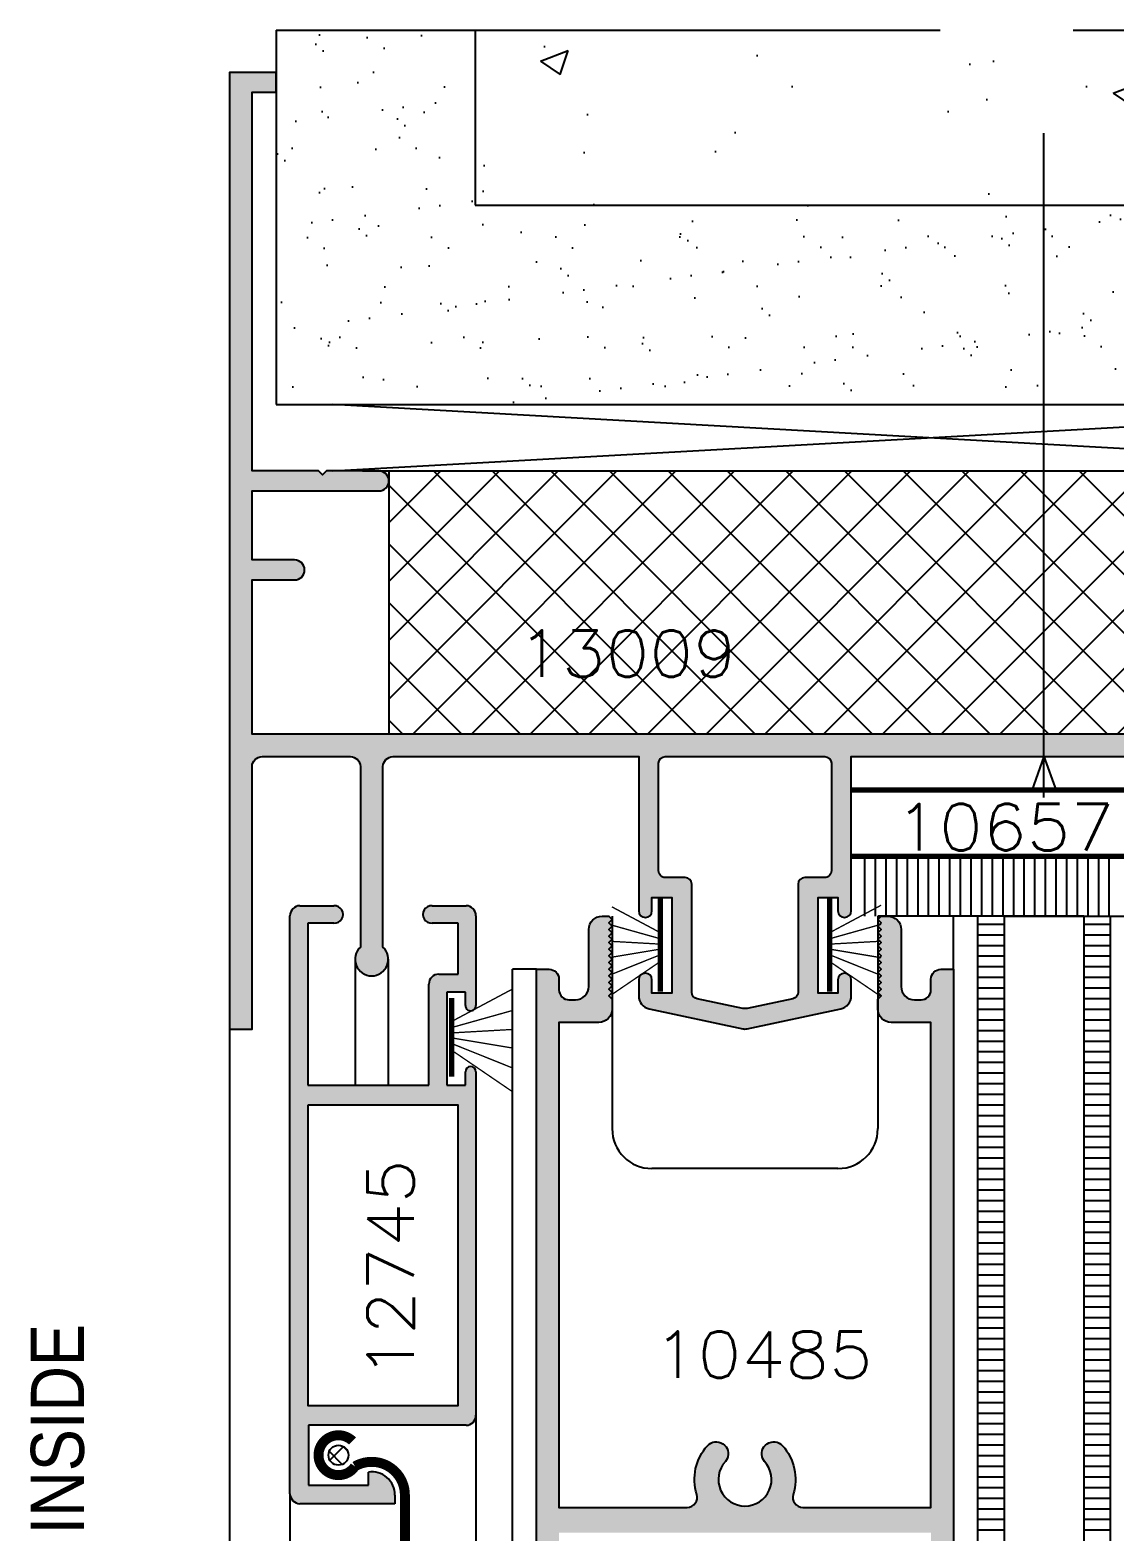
# Model space of a CAD drawing. Header units: centimetres. Extents: x -10126 to 3518, y -12053 to -9298.
# Drawn here: x 11.3 to 256.3, y -11033.3 to -10694.2 of the extents above; entities that cross this region are included whole.
import ezdxf
from ezdxf.enums import TextEntityAlignment as Align

# ---------------------------------------------------------------- set-up
doc = ezdxf.new("R2010")
doc.units = ezdxf.units.CM
doc.header["$LTSCALE"] = 100
doc.header["$MEASUREMENT"] = 0
for name, pattern in [('CENTER', [2, 1.25, -0.25, 0.25, -0.25]), ('DASHED', [0.75, 0.5, -0.25]), ('HIDDEN', [0.375, 0.25, -0.125])]:
    doc.linetypes.add(name, pattern=pattern)
doc.layers.add('TEXT', color=3, linetype='Continuous')
doc.layers.add('WINDOW', color=1, linetype='Continuous')
doc.layers.get('0').freeze()
doc.styles.add('ART', font='arial.ttf')
doc.styles.add('ROMANS', font='romans')

# ---------------------------------------------------------------- blocks, each defined once
blk = doc.blocks.new('ARO')
at = {"color": 1, "linetype": 'CENTER'}
blk.add_line((2.842170943040401e-14, -3.067310509961317), (2.842170943040401e-14, 40.19827310055871), dxfattribs=at)
at = {"color": 1, "linetype": 'Continuous'}
for q in [(-0.9140273429306944, -2.552750716867024), (0.9140273429307513, -2.552750716867024)]:
    blk.add_line((2.842170943040401e-14, 0), q, dxfattribs=at)
blk = doc.blocks.new('A$C53B12845')
h = blk.add_hatch()
h.set_pattern_fill('AR-SAND', color=256, scale=7.5, angle=-1.343291549938327e-14, style=0)
h.set_pattern_definition([(37.49999999999999, (-781.2439434363332, 67.65433417703389), (-0.4724501858220578, 14.45117826759869), [0, -11.4, 0, -12.75, 0, -12.1875]), (7.499999999999985, (-781.2439434363332, 67.65433417703389), (13.27332528950796, 21.16609548922305), [0, -6.149999999999999, 0, -10.275, 0, -3.9375]), (327.5, (-790.4689434363681, 67.65433417703389), (23.35606396313622, 0.04244290152722826), [0, -3.749999999999999, 0, -13.5, 0, -17.62499999999999]), (317.4999999999999, (-790.4689434363681, 67.65433417703389), (22.5459495342922, 6.582566737006863), [0, -1.875, 0, -8.85, 0, -10.125])])
h.paths.add_polyline_path([(430.0716616525024, 540.4394504939883), (430.0716616525024, 573.4067679920881), (392.5716616525024, 573.4067679920881), (392.5716616525024, 502.9394504939883), (537.0716616525024, 502.9394504939883), (537.0716616525024, 540.4394504939883)])
h.paths.add_polyline_path([(653.0709773457784, 502.9394504939883), (653.0709773457784, 540.4394504939883), (537.0716616525024, 540.4394504939883), (537.0716616525024, 502.9394504939883)])
h = blk.add_hatch()
h.set_pattern_fill('AR-CONC', color=256, scale=7.5, angle=-1.343291549938327e-14, style=0)
h.set_pattern_definition([(49.99999999999997, (-781.2439434363332, 67.65433417703389), (53.79451369505651, -4.706410123694646), [5.625, -61.875]), (355, (-781.2439434363332, 67.65433417703389), (-10.40635002097499, 56.41441002750089), [4.5, -49.49999999999999]), (100.4513999999999, (-776.7610674363386, 67.26213367702803), (43.38820362855164, 51.70796565457152), [4.780514249999952, -52.58565839999959]), (46.1842, (-781.2439434363332, 82.65433417703389), (80.04307864692333, -12.41392607467637), [8.4375, -92.8125]), (96.63559999999993, (-774.5736875613511, 81.61983615202553), (70.09970291615276, 73.05884031753313), [7.170771599999905, -78.8784749999985]), (351.1841999999999, (-781.2439434363332, 82.65433417703389), (70.09964588502204, 73.05889506939933), [6.749999999999954, -74.24999999999926]), (20.99999999999998, (-773.7439434363332, 78.90433417703389), (44.76802890888462, -30.19641679990042), [5.624999999999998, -61.87499999999999]), (326, (-773.7439434363332, 78.90433417703389), (18.24864989411864, 54.38625337851397), [4.5, -49.49999999999999]), (71.45139999999999, (-770.0132759613625, 76.38796372703291), (63.01669714361176, 24.18978725324641), [4.78051425, -52.58565839999999]), (37.49999999999999, (-781.2439434363332, 67.65433417703389), (0.9119891487968059, 24.96703903734836), [0, -48.9, 0, -50.25, 0, -49.6875]), (7.499999999999985, (-781.2439434363332, 67.65433417703389), (19.73021530816115, 29.58087839117702), [0, -28.65, 0, -47.77499999999999, 0, -18.9375]), (327.5, (-797.9689434363681, 67.65433417703389), (40.03668271293068, -1.691615380078494), [0, -18.74999999999999, 0, -58.49999999999999, 0, -77.62499999999997]), (317.4999999999999, (-805.4689434363681, 67.65433417703389), (43.73896270067897, 7.507873674923813), [0, -24.375, 0, -38.84999999999999, 0, -55.12499999999999])])
h.paths.add_polyline_path([(430.0716616525024, 540.4394504939883), (653.0709773457784, 540.4394504939883), (653.0709773457784, 573.4067679920881), (430.0716616525024, 573.4067679920881)])
h = blk.add_hatch(color=256)
edge = h.paths.add_edge_path(flags=16)
edge.add_line((578.3216616525024, 436.6894504939883), (608.3216616525024, 436.6894504939883))
edge.add_arc((608.3216616525024, 435.4394504939883), 1.25, 0, 90, ccw=False)
edge.add_line((609.5716616525024, 435.4394504939883), (609.5716616525024, 415.1894504939883))
edge.add_arc((608.3216616525024, 415.1894504939883), 1.25, -90, 0, ccw=False)
edge.add_line((608.3216616525024, 413.9394504939883), (604.5716616525024, 413.9394504939883))
edge.add_arc((604.5716616525024, 412.6894504939883), 1.25, 90, 180)
edge.add_line((603.3216616525024, 412.6894504939883), (603.3216616525024, 392.3691347659369))
edge.add_arc((602.0716616524967, 392.369134765946), 1.250000000005684, 281.99999993586124, 359.9999999995831, ccw=False)
edge.add_line((602.3315512646514, 391.1464502647323), (593.71149602902, 389.3142009729236))
edge.add_arc((593.3216616107499, 391.1482277247594), 1.875000000031297, 257.9999999369043, 281.99999993690653, ccw=False)
edge.add_line((592.9318271884404, 389.3142009737821), (584.3117720376176, 391.1464502685303))
edge.add_arc((584.5716616525066, 392.3691347691613), 1.250000000004194, 179.9999999997212, 257.9999999359941, ccw=False)
edge.add_line((583.3216616525024, 392.3691347691674), (583.3216616525024, 412.6894504939883))
edge.add_arc((582.0716616525024, 412.6894504939883), 1.25, 0, 90)
edge.add_line((582.0716616525024, 413.9394504939883), (578.3216616525024, 413.9394504939883))
edge.add_arc((578.3216616525024, 415.1894504939883), 1.25, 180, 270, ccw=False)
edge.add_line((577.0716616525024, 415.1894504939883), (577.0716616525024, 435.4394504939883))
edge.add_arc((578.3216616525024, 435.4394504939883), 1.25, 90, 180, ccw=False)
edge = h.paths.add_edge_path()
edge.add_arc((410.5716616525024, 398.5644504939846), 3.125000000000123, 132.8436430435943, 407.1563569564058)
edge.add_line((412.6966616525024, 400.8557383414627), (412.6966616525024, 434.8144504939883))
edge.add_arc((414.5716616525042, 434.8144504939901), 1.875000000001819, 90.00000000005548, 180.0000000000556, ccw=False)
edge.add_line((414.5716616525024, 436.6894504939919), (460.8216616525024, 436.6894504939883))
edge.add_line((460.8216616525024, 436.6894504939883), (460.8216616525024, 407.6894504939883))
edge.add_arc((462.0716616525024, 407.6894504939883), 1.25, 180, 360)
edge.add_line((463.3216616525024, 407.6894504939883), (463.3216616525024, 410.1894504939883))
edge.add_line((463.3216616525024, 410.1894504939883), (467.0716616525024, 410.1894504939883))
edge.add_line((467.0716616525024, 410.1894504939883), (467.0716616525024, 392.1894504939883))
edge.add_line((467.0716616525024, 392.1894504939883), (463.3216616525024, 392.1894504939883))
edge.add_line((463.3216616525024, 392.1894504939883), (463.3216616525024, 394.6894504939883))
edge.add_arc((462.0716616525024, 394.6894504939883), 1.25, 0, 180)
edge.add_line((460.8216616525024, 394.6894504939883), (460.8216616525024, 391.6731531950099))
edge.add_arc((463.3216616524831, 391.673153194977), 2.49999999998073, 179.9999999992444, 257.9999999992438)
edge.add_line((462.8018824254104, 389.2277841931682), (480.4318272322125, 385.4804237426179))
edge.add_arc((480.8216616525252, 387.3144504940221), 1.875000000033875, 257.9999999993034, 269.9999999993034)
edge.add_arc((480.8216616524796, 387.3144504940221), 1.875000000033879, 270.0000000006966, 282.0000000006965)
edge.add_line((481.2114960727922, 385.4804237426179), (498.8414408795361, 389.2277841931682))
edge.add_arc((498.3216616524925, 391.673153195013), 2.500000000009854, 281.9999999999323, 359.9999999999309)
edge.add_line((500.8216616525024, 391.6731531950099), (500.8216616525024, 394.6894504939883))
edge.add_arc((499.5716616525024, 394.6894504939883), 1.25, 0, 180)
edge.add_line((498.3216616525024, 394.6894504939883), (498.3216616525024, 392.1894504939883))
edge.add_line((498.3216616525024, 392.1894504939883), (494.5716616525024, 392.1894504939883))
edge.add_line((494.5716616525024, 392.1894504939883), (494.5716616525024, 410.1894504939883))
edge.add_line((494.5716616525024, 410.1894504939883), (498.3216616525024, 410.1894504939883))
edge.add_line((498.3216616525024, 410.1894504939883), (498.3216616525024, 407.6894504939883))
edge.add_arc((499.5716616525024, 407.6894504939883), 1.25, 180, 360)
edge.add_line((500.8216616525024, 407.6894504939883), (500.8216616525024, 436.6894504939883))
edge.add_line((500.8216616525024, 436.6894504939883), (573.3216616525024, 436.6894504939883))
edge.add_line((573.3216616525024, 436.6894504939883), (573.3216616525024, 407.6894504939883))
edge.add_arc((574.5716616525024, 407.6894504939883), 1.25, 180, 360)
edge.add_line((575.8216616525024, 407.6894504939883), (575.8216616525024, 410.1894504939883))
edge.add_line((575.8216616525024, 410.1894504939883), (579.5716616525024, 410.1894504939883))
edge.add_line((579.5716616525024, 410.1894504939883), (579.5716616525024, 392.1894504939883))
edge.add_line((579.5716616525024, 392.1894504939883), (575.8216616525024, 392.1894504939883))
edge.add_line((575.8216616525024, 392.1894504939883), (575.8216616525024, 394.6894504939883))
edge.add_arc((574.5716616525024, 394.6894504939883), 1.25, 0, 180)
edge.add_line((573.3216616525024, 394.6894504939883), (573.3216616525024, 391.6731531950099))
edge.add_arc((575.8216616524829, 391.6731531949769), 2.49999999998056, 179.9999999992431, 257.9999999992474)
edge.add_line((575.3018824254104, 389.2277841931682), (592.9318272322125, 385.4804237426179))
edge.add_arc((593.3216616525252, 387.3144504940221), 1.875000000033886, 257.9999999993017, 269.9999999993017)
edge.add_arc((593.3216616524795, 387.3144504940221), 1.875000000033879, 270.0000000006983, 282.0000000006983)
edge.add_line((593.7114960727922, 385.4804237426179), (611.3414408795361, 389.2277841931682))
edge.add_arc((610.8216616524926, 391.6731531950129), 2.500000000009787, 281.9999999999313, 359.9999999999322)
edge.add_line((613.3216616525024, 391.6731531950099), (613.3216616525024, 394.6894504939883))
edge.add_arc((612.0716616525024, 394.6894504939883), 1.25, 0, 180)
edge.add_line((610.8216616525024, 394.6894504939883), (610.8216616525024, 392.1894504939883))
edge.add_line((610.8216616525024, 392.1894504939883), (607.0716616525024, 392.1894504939883))
edge.add_line((607.0716616525024, 392.1894504939883), (607.0716616525024, 410.1894504939883))
edge.add_line((607.0716616525024, 410.1894504939883), (610.8216616525024, 410.1894504939883))
edge.add_line((610.8216616525024, 410.1894504939883), (610.8216616525024, 407.6894504939883))
edge.add_arc((612.0716616525024, 407.6894504939883), 1.25, 180, 360)
edge.add_line((613.3216616525024, 407.6894504939883), (613.3216616525024, 436.6894504939883))
edge.add_line((613.3216616525024, 436.6894504939883), (640.1966616525024, 436.6894504939883))
edge.add_arc((640.1966616525042, 434.8144504939901), 1.874999999998181, 5.559286364587024e-11, 90.00000000005548, ccw=False)
edge.add_line((642.0716616525024, 434.8144504939919), (642.0716616525024, 385.4394504939919))
edge.add_line((642.0716616525024, 385.4394504939919), (646.3216616525024, 385.4394504939919))
edge.add_line((646.3216616525024, 385.4394504939919), (646.3216616525024, 490.4394504939883))
edge.add_line((646.3216616525024, 490.4394504939883), (629.5716616525024, 490.4394504939883))
edge.add_line((629.5716616525024, 490.4394504939883), (628.8216616525024, 489.6894504939883))
edge.add_line((628.8216616525024, 489.6894504939883), (628.0716616525024, 490.4394504939883))
edge.add_line((628.0716616525024, 490.4394504939883), (618.1966616525024, 490.4394504939883))
edge.add_arc((618.1966616525024, 488.5644504939883), 1.875, 90, 270)
edge.add_line((618.1966616525024, 486.6894504939883), (642.0716616525024, 486.6894504939883))
edge.add_line((642.0716616525024, 486.6894504939883), (642.0716616525024, 473.6887457171615))
edge.add_line((642.0716616525024, 473.6887457171615), (634.0716616525024, 473.6887457171579))
edge.add_arc((634.0716616525024, 471.8137457171579), 1.875, 90, 270)
edge.add_line((634.0716616525024, 469.9387457171579), (642.0716616525024, 469.9387457171615))
edge.add_line((642.0716616525024, 469.9387457171615), (642.0716616525024, 440.9394504939919))
edge.add_line((642.0716616525024, 440.9394504939919), (388.0716616525024, 440.9394504939883))
edge.add_line((388.0716616525024, 440.9394504939883), (388.0716616525024, 469.9394504939883))
edge.add_line((388.0716616525024, 469.9394504939883), (396.0716616525024, 469.9394504939883))
edge.add_arc((396.0716616525024, 471.8144504939883), 1.875, 270, 450)
edge.add_line((396.0716616525024, 473.6894504939883), (388.0716616525024, 473.6894504939883))
edge.add_line((388.0716616525024, 473.6894504939883), (388.0716616525024, 486.6894504939883))
edge.add_line((388.0716616525024, 486.6894504939883), (411.9466616525024, 486.6894504939883))
edge.add_arc((411.9466616525024, 488.5644504939883), 1.875, 270, 450)
edge.add_line((411.9466616525024, 490.4394504939883), (402.0716616525024, 490.4394504939883))
edge.add_line((402.0716616525024, 490.4394504939883), (401.3216616525024, 489.6894504939883))
edge.add_line((401.3216616525024, 489.6894504939883), (400.5716616525024, 490.4394504939883))
edge.add_line((400.5716616525024, 490.4394504939883), (388.0716616525024, 490.4394504939883))
edge.add_line((388.0716616525024, 490.4394504939883), (388.0716616525024, 561.6894504939883))
edge.add_line((388.0716616525024, 561.6894504939883), (392.5716616525024, 561.6894504939883))
edge.add_line((392.5716616525024, 561.6894504939883), (392.5716616525024, 565.4394504939883))
edge.add_line((392.5716616525024, 565.4394504939883), (383.8216616525024, 565.4394504939883))
edge.add_line((383.8216616525024, 565.4394504939883), (383.8216616525024, 385.4394504939883))
edge.add_line((383.8216616525024, 385.4394504939883), (388.0716616525024, 385.4394504939883))
edge.add_line((388.0716616525024, 385.4394504939883), (388.0716616525024, 434.8144504939883))
edge.add_arc((389.9466616525024, 434.8144504939883), 1.875, 90, 180, ccw=False)
edge.add_line((389.9466616525024, 436.6894504939883), (406.5716616525024, 436.6894504939883))
edge.add_arc((406.5716616525024, 434.8144504939883), 1.875, 0, 90, ccw=False)
edge.add_line((408.4466616525024, 434.8144504939883), (408.4466616525024, 400.8557383414627))
edge = h.paths.add_edge_path(flags=16)
edge.add_line((465.8216616525024, 436.6894504939883), (495.8216616525024, 436.6894504939883))
edge.add_arc((495.8216616525024, 435.4394504939883), 1.25, 0, 90, ccw=False)
edge.add_line((497.0716616525024, 435.4394504939883), (497.0716616525024, 415.1894504939883))
edge.add_arc((495.8216616525024, 415.1894504939883), 1.25, -90, 0, ccw=False)
edge.add_line((495.8216616525024, 413.9394504939883), (492.0716616525024, 413.9394504939883))
edge.add_arc((492.0716616525024, 412.6894504939883), 1.25, 90, 180)
edge.add_line((490.8216616525024, 412.6894504939883), (490.8216616525024, 392.3691347659369))
edge.add_arc((489.5716616524967, 392.369134765946), 1.250000000005627, 281.9999999358587, 359.9999999995831, ccw=False)
edge.add_line((489.8315512646514, 391.1464502647323), (481.2114960290201, 389.3142009729236))
edge.add_arc((480.8216616107498, 391.1482277247594), 1.875000000031308, 257.99999993690597, 281.99999993690824, ccw=False)
edge.add_line((480.4318271884404, 389.3142009737821), (471.8117720376176, 391.1464502685303))
edge.add_arc((472.0716616525066, 392.3691347691613), 1.250000000004194, 179.9999999997212, 257.9999999359941, ccw=False)
edge.add_line((470.8216616525024, 392.3691347691674), (470.8216616525024, 412.6894504939883))
edge.add_arc((469.5716616525024, 412.6894504939883), 1.25, 0, 90)
edge.add_line((469.5716616525024, 413.9394504939883), (465.8216616525024, 413.9394504939883))
edge.add_arc((465.8216616525024, 415.1894504939883), 1.25, 180, 270, ccw=False)
edge.add_line((464.5716616525024, 415.1894504939883), (464.5716616525024, 435.4394504939883))
edge.add_arc((465.8216616525024, 435.4394504939883), 1.25, 90, 180, ccw=False)
h = blk.add_hatch()
h.set_pattern_fill('ANSI37', color=4, scale=62.5, angle=-1.343291549938327e-14, style=0)
h.set_pattern_definition([(44.99999999999999, (-781.2439434363332, 47.75257148855962), (-5.524271728019901, 5.524271728019904), []), (135, (-781.2439434363332, 47.75257148855962), (-5.524271728019904, -5.524271728019901), [])])
h.paths.add_polyline_path([(537.0716616525606, 440.9394504939955), (537.0716616526188, 490.4394504939955), (413.8216616525024, 490.4394504939919), (413.8216616525024, 440.9394504939919)])
h.paths.add_polyline_path([(537.0716616525024, 490.439450493981), (537.0716616524442, 440.9394504939883), (616.3216616525024, 440.9394504939883), (616.3216616525024, 490.4394504939883)])
h.paths.add_polyline_path([(435.8763432727137, 449.5151118115937), (481.5013432727137, 449.5151118115937), (481.5013432727137, 462.6401118115937), (435.8763432727137, 462.6401118115937)], flags=24)
h = blk.add_hatch(color=256)
h.paths.add_polyline_path([(398.5716616525024, 374.8763855053439), (398.5716616525024, 405.3763855053439), (403.4466655353608, 405.3763855053439, 1.076920687455517), (403.4466655353608, 408.6263855053439), (397.0716616525024, 408.6263855053439, 0.4142135623732837), (395.1966616525024, 406.7513855053439), (395.1966616525024, 298.0013855053439, 0.4142135623730952), (397.0716616525024, 296.1263855053439), (414.9466616525024, 296.1263855053476), (414.9466616525024, 297.7513855053476, 0.4568502517478422), (409.9466616525024, 302.0815125242698), (409.9466616525024, 299.6263855053439), (398.6966616525024, 299.6263855053439), (398.6966616525024, 310.8763855053439), (428.3216616525024, 310.8763855053439, 0.414213562373073), (430.1966616525024, 312.7513855053439), (430.1966616525024, 377.3763855053439, 1), (428.1966616525024, 377.3763855053439), (428.1966616525024, 374.8763855053439), (424.6966616525024, 374.8763855053476), (424.6966616525024, 392.3763855053476), (428.1966616525024, 392.3763855053439), (428.1966616525024, 389.8763855053439, 0.5092868778527538), (429.5049585274828, 388.9250958982775), (429.8151058560179, 389.0905567917835, 0.2299372043066676), (430.1966616525024, 389.8763855053439), (430.1966616525024, 406.7513855053439, 0.4142135623736166), (428.3216616525024, 408.6263855053439), (421.9466688329412, 408.626385505333, 1.076927495666798), (421.9466688329412, 405.3763855053621), (426.8216616525024, 405.3763855053439), (426.8216616525024, 395.7513855053439), (423.1966616525024, 395.7513855053476, 0.4142135623730946), (421.3216616525024, 393.8763855053476), (421.3216616525024, 374.8763855053476)])
h.paths.add_polyline_path([(426.8216616525024, 371.1263855053439), (426.8216616525024, 314.6263855053439), (398.5716616525024, 314.6263855053439), (398.5716616525024, 371.1263855053439)], flags=16)
h.paths.add_polyline_path([(420.7019977018645, 320.2178283242174), (420.7019977018645, 366.3011616575459), (407.5769977018645, 366.3011616575423), (407.5769977018645, 320.2178283242138)], flags=8)
h = blk.add_hatch(color=256)
edge = h.paths.add_edge_path()
edge.add_arc((519.0716616525024, 241.6894504939846), 1, -90, 0, ccw=False)
edge.add_line((519.0716616525024, 240.6894504939846), (516.8216616525024, 240.6894504939846))
edge.add_arc((516.8216616525024, 241.6894504939846), 1, 180, 270, ccw=False)
edge.add_line((515.8216616525024, 241.6894504939846), (515.8216616525024, 245.6894504939846))
edge.add_line((515.8216616525024, 245.6894504939846), (517.8216616525024, 245.6894504939846))
edge.add_line((517.8216616525024, 245.6894504939846), (517.8216616525024, 246.3144504939846))
edge.add_line((517.8216616525024, 246.3144504939846), (515.8216616525024, 253.7785521091137))
edge.add_line((515.8216616525024, 253.7785521091137), (515.8216616525024, 290.6894504939846))
edge.add_line((515.8216616525024, 290.6894504939846), (480.8216616525024, 290.6894504939883))
edge.add_line((480.8216616525024, 290.6894504939883), (445.8216616525024, 290.6894504939883))
edge.add_line((445.8216616525024, 290.6894504939883), (445.8216616525024, 253.7785521091173))
edge.add_line((445.8216616525024, 253.7785521091173), (443.8216616525024, 246.3144504939883))
edge.add_line((443.8216616525024, 246.3144504939883), (443.8216616525024, 245.6894504939883))
edge.add_line((443.8216616525024, 245.6894504939883), (445.8216616525024, 245.6894504939883))
edge.add_line((445.8216616525024, 245.6894504939883), (445.8216616525024, 241.6894504939883))
edge.add_arc((444.8216616525024, 241.6894504939882), 0.9999999999999432, -90.00000000000318, 1.5916157281026244e-12, ccw=False)
edge.add_line((444.8216616525024, 240.6894504939883), (442.5716616525024, 240.6894504939883))
edge.add_arc((442.5716616525023, 241.6894504939882), 0.9999999999999716, 179.9999999999984, 270.00000000000324, ccw=False)
edge.add_line((441.5716616525024, 241.6894504939883), (441.5716616525024, 396.6894504939883))
edge.add_line((441.5716616525024, 396.6894504939883), (443.9466616525024, 396.6894504939883))
edge.add_arc((443.9466616525024, 394.8144504939883), 1.875, 0, 90, ccw=False)
edge.add_line((445.8216616525024, 394.8144504939883), (445.8216616525024, 392.8144504939883))
edge.add_arc((447.6966616525024, 392.8144504939883), 1.875, 180, 270)
edge.add_line((447.6966616525024, 390.9394504939883), (448.9466616525024, 390.9394504939883))
edge.add_arc((448.9466616525024, 393.4394504939883), 2.5, 270, 360)
edge.add_line((451.4466616525024, 393.4394504939883), (451.4466616525024, 404.1894504939883))
edge.add_arc((453.9466616525024, 404.1894504939883), 2.5, 90, 180, ccw=False)
edge.add_line((453.9466616525024, 406.6894504939883), (455.1966616525024, 406.6894504939883))
edge.add_line((455.1966616525024, 406.6894504939883), (455.8216616525024, 406.0644504939883))
edge.add_line((455.8216616525024, 406.0644504939883), (455.1966616525024, 405.4394504939883))
edge.add_line((455.1966616525024, 405.4394504939883), (455.8216616525024, 404.8144504939883))
edge.add_line((455.8216616525024, 404.8144504939883), (455.1966616525024, 404.1894504939883))
edge.add_line((455.1966616525024, 404.1894504939883), (455.8216616525024, 403.5644504939883))
edge.add_line((455.8216616525024, 403.5644504939883), (455.1966616525024, 402.9394504939883))
edge.add_line((455.1966616525024, 402.9394504939883), (455.8216616525024, 402.3144504939883))
edge.add_line((455.8216616525024, 402.3144504939883), (455.1966616525024, 401.6894504939883))
edge.add_line((455.1966616525024, 401.6894504939883), (455.8216616525024, 401.0644504939883))
edge.add_line((455.8216616525024, 401.0644504939883), (455.1966616525024, 400.4394504939883))
edge.add_line((455.1966616525024, 400.4394504939883), (455.8216616525024, 399.8144504939883))
edge.add_line((455.8216616525024, 399.8144504939883), (455.1966616525024, 399.1894504939883))
edge.add_line((455.1966616525024, 399.1894504939883), (455.8216616525024, 398.5644504939883))
edge.add_line((455.8216616525024, 398.5644504939883), (455.1966616525024, 397.9394504939883))
edge.add_line((455.1966616525024, 397.9394504939883), (455.8216616525024, 397.3144504939883))
edge.add_line((455.8216616525024, 397.3144504939883), (455.1966616525024, 396.6894504939883))
edge.add_line((455.1966616525024, 396.6894504939883), (455.8216616525024, 396.0644504939883))
edge.add_line((455.8216616525024, 396.0644504939883), (455.1966616525024, 395.4394504939883))
edge.add_line((455.1966616525024, 395.4394504939883), (455.8216616525024, 394.8144504939883))
edge.add_line((455.8216616525024, 394.8144504939883), (455.1966616525024, 394.1894504939883))
edge.add_line((455.1966616525024, 394.1894504939883), (455.8216616525024, 393.5644504939883))
edge.add_line((455.8216616525024, 393.5644504939883), (455.1966616525024, 392.9394504939883))
edge.add_line((455.1966616525024, 392.9394504939883), (455.8216616525024, 392.3144504939883))
edge.add_line((455.8216616525024, 392.3144504939883), (455.1966616525024, 391.6894504939883))
edge.add_line((455.1966616525024, 391.6894504939883), (455.8216616525024, 391.0644504939883))
edge.add_line((455.8216616525024, 391.0644504939883), (455.8216616525024, 389.1894504939883))
edge.add_arc((453.3216616525024, 389.1894504939883), 2.5, -90, 0, ccw=False)
edge.add_line((453.3216616525024, 386.6894504939883), (445.8216616525024, 386.6894504939883))
edge.add_line((445.8216616525024, 386.6894504939883), (445.8216616525024, 295.4394504939883))
edge.add_line((445.8216616525024, 295.4394504939883), (469.958881161263, 295.4394504939883))
edge.add_arc((469.9588811612805, 297.3144504939929), 1.875000000004661, 269.999999999465, 377.2597026409601)
edge.add_arc((480.8216616524796, 300.6894504940065), 9.499999999998323, 138.0800200841833, 197.2597026416514, ccw=False)
edge.add_arc((475.4270923059424, 305.5331186871368), 2.250000000016399, -24.962753970118513, 138.0800441206877, ccw=False)
edge.add_line((477.4669025377079, 304.5835534084654), (477.1334614785446, 304.0654213879498))
edge.add_arc((480.821661652496, 300.6894504939889), 5.000000000000588, 137.5307688824438, 270.000000000073)
edge.add_arc((480.8216616524796, 300.689450493976), 4.999999999987779, 270.0000000002605, 402.46923111789)
edge.add_line((484.5098618264019, 304.0654213879498), (484.1764207672968, 304.5835534084654))
edge.add_arc((486.2162309990333, 305.533118687141), 2.249999999991855, 41.91995587972758, 204.962753970529, ccw=False)
edge.add_arc((480.8216616524962, 300.6894504939552), 9.500000000010722, -17.259702641304784, 41.91997991616472, ccw=False)
edge.add_arc((491.6844421436952, 297.3144504939715), 1.874999999983235, 162.7402973581507, 269.9999999996457)
edge.add_line((491.6844421436836, 295.4394504939883), (515.8216616525024, 295.4394504939846))
edge.add_line((515.8216616525024, 295.4394504939846), (515.8216616525024, 386.6894504939846))
edge.add_line((515.8216616525024, 386.6894504939846), (508.3216616525024, 386.6894504939883))
edge.add_arc((508.3216616525024, 389.1894504939883), 2.5, 180, 270, ccw=False)
edge.add_line((505.8216616525024, 389.1894504939883), (505.8216616525024, 391.0644504939883))
edge.add_line((505.8216616525024, 391.0644504939883), (506.4466616525024, 391.6894504939883))
edge.add_line((506.4466616525024, 391.6894504939883), (505.8216616525024, 392.3144504939883))
edge.add_line((505.8216616525024, 392.3144504939883), (506.4466616525024, 392.9394504939883))
edge.add_line((506.4466616525024, 392.9394504939883), (505.8216616525024, 393.5644504939883))
edge.add_line((505.8216616525024, 393.5644504939883), (506.4466616525024, 394.1894504939883))
edge.add_line((506.4466616525024, 394.1894504939883), (505.8216616525024, 394.8144504939883))
edge.add_line((505.8216616525024, 394.8144504939883), (506.4466616525024, 395.4394504939883))
edge.add_line((506.4466616525024, 395.4394504939883), (505.8216616525024, 396.0644504939883))
edge.add_line((505.8216616525024, 396.0644504939883), (506.4466616525024, 396.6894504939883))
edge.add_line((506.4466616525024, 396.6894504939883), (505.8216616525024, 397.3144504939883))
edge.add_line((505.8216616525024, 397.3144504939883), (506.4466616525024, 397.9394504939883))
edge.add_line((506.4466616525024, 397.9394504939883), (505.8216616525024, 398.5644504939883))
edge.add_line((505.8216616525024, 398.5644504939883), (506.4466616525024, 399.1894504939883))
edge.add_line((506.4466616525024, 399.1894504939883), (505.8216616525024, 399.8144504939883))
edge.add_line((505.8216616525024, 399.8144504939883), (506.4466616525024, 400.4394504939883))
edge.add_line((506.4466616525024, 400.4394504939883), (505.8216616525024, 401.0644504939883))
edge.add_line((505.8216616525024, 401.0644504939883), (506.4466616525024, 401.6894504939883))
edge.add_line((506.4466616525024, 401.6894504939883), (505.8216616525024, 402.3144504939883))
edge.add_line((505.8216616525024, 402.3144504939883), (506.4466616525024, 402.9394504939883))
edge.add_line((506.4466616525024, 402.9394504939883), (505.8216616525024, 403.5644504939883))
edge.add_line((505.8216616525024, 403.5644504939883), (506.4466616525024, 404.1894504939883))
edge.add_line((506.4466616525024, 404.1894504939883), (505.8216616525024, 404.8144504939883))
edge.add_line((505.8216616525024, 404.8144504939883), (506.4466616525024, 405.4394504939883))
edge.add_line((506.4466616525024, 405.4394504939883), (505.8216616525024, 406.0644504939883))
edge.add_line((505.8216616525024, 406.0644504939883), (506.4466616525024, 406.6894504939883))
edge.add_line((506.4466616525024, 406.6894504939883), (507.6966616525024, 406.6894504939883))
edge.add_arc((507.6966616525006, 404.1894504939864), 2.500000000001819, -4.172306944383308e-11, 89.99999999995828, ccw=False)
edge.add_line((510.1966616525024, 404.1894504939846), (510.1966616525024, 393.4394504939846))
edge.add_arc((512.6966616525024, 393.4394504939846), 2.5, 180, 270)
edge.add_line((512.6966616525024, 390.9394504939846), (513.9466616525024, 390.9394504939846))
edge.add_arc((513.9466616525024, 392.8144504939846), 1.875, 270, 360)
edge.add_line((515.8216616525024, 392.8144504939846), (515.8216616525024, 394.8144504939846))
edge.add_arc((517.6966616525024, 394.8144504939846), 1.875, 90, 180, ccw=False)
edge.add_line((517.6966616525024, 396.6894504939846), (520.0716616525024, 396.6894504939846))
edge.add_line((520.0716616525024, 396.6894504939846), (520.0716616525024, 241.6894504939846))
h = blk.add_hatch()
h.set_pattern_fill('U', color=120, scale=2.5, angle=44.99999999999999, style=0, double=1, pattern_type=0)
h.set_pattern_definition([(314.9999999999999, (-1374.067331651371, 1689.859477802678), (-1.767766952966369, -1.767766952966368), []), (225, (-1374.067331651371, 1689.859477802678), (-1.767766952966368, 1.767766952966369), [])])
edge = h.paths.add_edge_path()
edge.add_ellipse((404.3216616525024, 305.2513855053439), major_axis=(1.325825214724784, 1.325825214724783), ratio=0.9999999999999897, start_angle=-45.000000000000284, end_angle=314.99999999999966, ccw=False)
at = {"color": 6}
for p, q in [((392.5716616525024, 573.4067679920881), (392.5716616525024, 502.9394504939883)), ((392.5716616525024, 502.9394504939883), (653.0709773457784, 502.9394504939883))]:
    blk.add_line(p, q, dxfattribs=at)
at = {"color": 1, "linetype": 'CENTER'}
for p, q in [((392.5716616525024, 573.4067679920881), (653.0709773457784, 573.4067679920881)), ((537.0716616525024, 429.0211742190768), (537.0716616525024, 567.5185038131058))]:
    blk.add_line(p, q, dxfattribs=at)
at = {"color": 4}
for p, q in [((430.0716616525024, 573.4067679920881), (430.0716616525024, 540.4394504939883)), ((430.0716616525024, 540.4394504939883), (653.0709773457784, 540.4394504939883))]:
    blk.add_line(p, q, dxfattribs=at)
at = {"color": 1}
for p, q in [((626.9091279256099, 490.4394504939883), (403.2341953792784, 502.9394504939883)), ((403.2341953792784, 490.4394504939883), (626.9091279256099, 502.9394504939883)), ((503.3216616525024, 417.9394504939883), (503.3216616525024, 406.6894504939883)), ((505.3216616525024, 417.9394504939883), (505.3216616525024, 406.6894504939883)), ((507.3216616525024, 417.9394504939883), (507.3216616525024, 406.6894504939883)), ((509.3216616525024, 417.9394504939846), (509.3216616525024, 406.6894504939846)), ((511.3216616525024, 417.9394504939846), (511.3216616525024, 406.6894504939846)), ((513.3216616525024, 417.9394504939846), (513.3216616525024, 406.6894504939846)), ((515.3216616525024, 417.9394504939846), (515.3216616525024, 406.6894504939846)), ((517.3216616525024, 417.9394504939846), (517.3216616525024, 406.6894504939846)), ((519.3216616525024, 417.9394504939846), (519.3216616525024, 406.6894504939846)), ((521.3216616525024, 417.9394504939846), (521.3216616525024, 406.6894504939846)), ((523.3216616525024, 417.9394504939846), (523.3216616525024, 406.6894504939846)), ((525.3216616525024, 417.9394504939846), (525.3216616525024, 406.6894504939846)), ((527.3216616525024, 417.9394504939883), (527.3216616525024, 406.6894504939883)), ((529.3216616525024, 417.9394504939883), (529.3216616525024, 406.6894504939883)), ((531.3216616525024, 417.9394504939883), (531.3216616525024, 406.6894504939883)), ((533.3216616525024, 417.9394504939883), (533.3216616525024, 406.6894504939883)), ((535.3216616525024, 417.9394504939883), (535.3216616525024, 406.6894504939883)), ((537.3216616525024, 417.9394504939883), (537.3216616525024, 406.6894504939883)), ((539.3216616525024, 417.9394504939883), (539.3216616525024, 406.6894504939883)), ((541.3216616525024, 417.9394504939883), (541.3216616525024, 406.6894504939883)), ((543.3216616525024, 417.9394504939883), (543.3216616525024, 406.6894504939883)), ((545.3216616525024, 417.9394504939883), (545.3216616525024, 406.6894504939883)), ((547.3216616525024, 417.9394504939883), (547.3216616525024, 406.6894504939883)), ((549.3216616525024, 417.9394504939883), (549.3216616525024, 406.6894504939883)), ((544.5716616525024, 406.6894504939883), (505.8216616525024, 406.6894504939883)), ((520.0716616525024, 396.6894504939846), (520.0716616525024, 406.6894504939846)), ((524.5716616525024, 406.6894504939846), (524.5716616525024, 199.5172380911681)), ((529.5716616525024, 406.6894504939883), (529.5716616525024, 199.5172380911717)), ((529.5716616525024, 406.6894504939883), (568.3216616525024, 406.6894504939883)), ((544.5716616525024, 406.6894504939883), (544.5716616525024, 199.5172380911717)), ((549.5716616525024, 406.6894504939883), (549.5716616525024, 199.5172380911717)), ((383.8216616525024, 385.4394504939883), (383.8216616525024, 199.5172380911717))]:
    blk.add_line(p, q, dxfattribs=at)
for p, q in [((408.8216616525024, 490.4394504939883), (618.1966616525024, 490.4394504939883)), ((413.8216616525024, 490.4394504939919), (413.8216616525024, 440.9394504939919)), ((441.5716616525024, 396.6894504939883), (437.0716616525024, 396.6894504939883))]:
    blk.add_line(p, q)
at = {"color": 1, "linetype": 'Continuous'}
for p, q in [((537.0716616525024, 436.6894504939883), (534.786593295139, 430.3075737018116)), ((537.0716616525024, 436.6894504939883), (539.3567300098075, 430.3075737018116)), ((437.0716616525024, 199.5172380911717), (437.0716616525024, 396.6894504939883)), ((430.1966616525024, 312.7513855053439), (430.1966616525024, 199.5172380911717)), ((395.1966616525024, 298.0013855053439), (395.1966616525024, 199.5172380911717))]:
    blk.add_line(p, q, dxfattribs=at)
at = {"color": 7, "linetype": 'Continuous'}
for p, q in [((397.0716616525024, 408.6263855053439), (403.4466655353608, 408.6263855053439)), ((421.9466688329412, 408.626385505333), (428.3216616525024, 408.6263855053439)), ((395.1966616525024, 298.0013855053439), (395.1966616525024, 406.7513855053439)), ((403.4466655353608, 405.3763855053439), (398.5716616525024, 405.3763855053439)), ((398.5716616525024, 405.3763855053439), (398.5716616525024, 374.8763855053439)), ((426.8216616525024, 405.3763855053439), (421.9466688329412, 405.3763855053621)), ((426.8216616525024, 395.7513855053439), (426.8216616525024, 405.3763855053439)), ((430.1966616525024, 406.7513855053439), (430.1966616525024, 389.8763855053439)), ((423.1966616525024, 395.7513855053476), (426.8216616525024, 395.7513855053439)), ((421.3216616525024, 374.8763855053476), (421.3216616525024, 393.8763855053476)), ((428.1966616525024, 392.3763855053439), (424.6966616525024, 392.3763855053476)), ((424.6966616525024, 392.3763855053476), (424.6966616525024, 374.8763855053476)), ((428.1966616525024, 389.8763863383538), (428.1966616525024, 392.3763855053439)), ((428.1966616525024, 374.8763855053439), (428.1966616525024, 377.3763855053439)), ((430.1966616525024, 377.3763855053439), (430.1966616525024, 312.7513855053439)), ((398.5716616525024, 374.8763855053439), (421.3216616525024, 374.8763855053476)), ((424.6966616525024, 374.8763855053476), (428.1966616525024, 374.8763855053439)), ((428.3216616525024, 310.8763855053439), (398.6966616525024, 310.8763855053439)), ((398.6966616525024, 310.8763855053439), (398.6966616525024, 299.6263855053439)), ((398.6966616525024, 299.6263855053439), (409.9466616525024, 299.6263855053439)), ((409.9466616525024, 299.6263855053439), (409.9466616525024, 302.0815125242698)), ((414.9466616525024, 297.7513855053476), (414.9466616525024, 296.1263855053476)), ((414.9466616525024, 296.1263855053476), (397.0716616525024, 296.1263855053439))]:
    blk.add_line(p, q, dxfattribs=at)
at = {"color": 7}
for p, q in [((455.8216616525024, 406.6894504939883), (455.8216616525024, 366.6894504939883)), ((505.8216616525024, 406.6894504939883), (505.8216616525024, 366.6894504939883)), ((498.3216616525024, 359.1894504939883), (463.3216616525024, 359.1894504939883))]:
    blk.add_line(p, q, dxfattribs=at)
at = {"color": 30, "linetype": 'DASHED'}
for p, q in [((529.5716616525024, 405.1217490892632), (524.5716616525024, 405.1217490892595)), ((529.5716616525024, 403.1217490892632), (524.5716616525024, 403.1217490892595)), ((529.5716616525024, 401.1217490892632), (524.5716616525024, 401.1217490892595)), ((529.5716616525024, 399.1217490892632), (524.5716616525024, 399.1217490892595)), ((529.5716616525024, 397.1217490892632), (524.5716616525024, 397.1217490892595)), ((529.5716616525024, 395.1217490892632), (524.5716616525024, 395.1217490892595)), ((529.5716616525024, 393.1217490892632), (524.5716616525024, 393.1217490892595)), ((529.5716616525024, 391.1217490892632), (524.5716616525024, 391.1217490892595)), ((529.5716616525024, 389.1217490892632), (524.5716616525024, 389.1217490892595)), ((529.5716616525024, 387.1217490892632), (524.5716616525024, 387.1217490892595)), ((529.5716616525024, 385.1217490892632), (524.5716616525024, 385.1217490892595)), ((529.5716616525024, 383.1217490892632), (524.5716616525024, 383.1217490892595)), ((529.5716616525024, 381.1217490892632), (524.5716616525024, 381.1217490892595)), ((529.5716616525024, 379.1217490892632), (524.5716616525024, 379.1217490892595)), ((529.5716616525024, 377.1217490892632), (524.5716616525024, 377.1217490892595)), ((529.5716616525024, 375.1217490892632), (524.5716616525024, 375.1217490892595)), ((529.5716616525024, 373.1217490892632), (524.5716616525024, 373.1217490892595)), ((529.5716616525024, 371.1217490892632), (524.5716616525024, 371.1217490892595)), ((529.5716616525024, 369.1217490892632), (524.5716616525024, 369.1217490892595)), ((529.5716616525024, 367.1217490892632), (524.5716616525024, 367.1217490892595)), ((529.5716616525024, 365.1217490892632), (524.5716616525024, 365.1217490892595)), ((529.5716616525024, 363.1217490892632), (524.5716616525024, 363.1217490892595)), ((529.5716616525024, 361.1217490892632), (524.5716616525024, 361.1217490892595)), ((529.5716616525024, 359.1217490892632), (524.5716616525024, 359.1217490892595)), ((529.5716616525024, 357.1217490892632), (524.5716616525024, 357.1217490892595)), ((529.5716616525024, 355.1217490892632), (524.5716616525024, 355.1217490892595)), ((529.5716616525024, 353.1217490892632), (524.5716616525024, 353.1217490892595)), ((529.5716616525024, 351.1217490892632), (524.5716616525024, 351.1217490892595)), ((529.5716616525024, 349.1217490892632), (524.5716616525024, 349.1217490892595)), ((529.5716616525024, 347.1217490892632), (524.5716616525024, 347.1217490892595)), ((529.5716616525024, 345.1217490892632), (524.5716616525024, 345.1217490892595)), ((529.5716616525024, 343.1217490892632), (524.5716616525024, 343.1217490892595)), ((529.5716616525024, 341.1217490892632), (524.5716616525024, 341.1217490892595)), ((529.5716616525024, 339.1217490892632), (524.5716616525024, 339.1217490892595)), ((529.5716616525024, 337.1217490892632), (524.5716616525024, 337.1217490892595)), ((529.5716616525024, 335.1217490892632), (524.5716616525024, 335.1217490892595)), ((529.5716616525024, 333.1217490892632), (524.5716616525024, 333.1217490892595)), ((529.5716616525024, 331.1217490892632), (524.5716616525024, 331.1217490892595)), ((529.5716616525024, 329.1217490892632), (524.5716616525024, 329.1217490892595)), ((529.5716616525024, 327.1217490892632), (524.5716616525024, 327.1217490892595)), ((529.5716616525024, 325.1217490892632), (524.5716616525024, 325.1217490892595)), ((529.5716616525024, 323.1217490892632), (524.5716616525024, 323.1217490892595)), ((529.5716616525024, 321.1217490892632), (524.5716616525024, 321.1217490892595)), ((529.5716616525024, 319.1217490892632), (524.5716616525024, 319.1217490892595)), ((529.5716616525024, 317.1217490892632), (524.5716616525024, 317.1217490892595)), ((529.5716616525024, 315.1217490892632), (524.5716616525024, 315.1217490892595)), ((529.5716616525024, 313.1217490892632), (524.5716616525024, 313.1217490892595)), ((529.5716616525024, 311.1217490892632), (524.5716616525024, 311.1217490892595)), ((529.5716616525024, 309.1217490892632), (524.5716616525024, 309.1217490892595)), ((529.5716616525024, 307.1217490892632), (524.5716616525024, 307.1217490892595)), ((529.5716616525024, 305.1217490892632), (524.5716616525024, 305.1217490892595)), ((529.5716616525024, 303.1217490892632), (524.5716616525024, 303.1217490892595)), ((529.5716616525024, 301.1217490892632), (524.5716616525024, 301.1217490892595)), ((529.5716616525024, 299.1217490892632), (524.5716616525024, 299.1217490892595)), ((529.5716616525024, 297.1217490892632), (524.5716616525024, 297.1217490892595)), ((529.5716616525024, 295.1217490892632), (524.5716616525024, 295.1217490892595)), ((529.5716616525024, 293.1217490892632), (524.5716616525024, 293.1217490892595)), ((529.5716616525024, 291.1217490892632), (524.5716616525024, 291.1217490892595))]:
    blk.add_line(p, q, dxfattribs=at)
at = {"color": 30}
for p, q in [((549.5716616525024, 405.1217490892632), (544.5716616525024, 405.1217490892632)), ((549.5716616525024, 403.1217490892632), (544.5716616525024, 403.1217490892632)), ((549.5716616525024, 401.1217490892632), (544.5716616525024, 401.1217490892632)), ((549.5716616525024, 399.1217490892632), (544.5716616525024, 399.1217490892632)), ((549.5716616525024, 397.1217490892632), (544.5716616525024, 397.1217490892632)), ((549.5716616525024, 395.1217490892632), (544.5716616525024, 395.1217490892632)), ((549.5716616525024, 393.1217490892632), (544.5716616525024, 393.1217490892632)), ((549.5716616525024, 391.1217490892632), (544.5716616525024, 391.1217490892632)), ((549.5716616525024, 389.1217490892632), (544.5716616525024, 389.1217490892632)), ((549.5716616525024, 387.1217490892632), (544.5716616525024, 387.1217490892632)), ((549.5716616525024, 385.1217490892632), (544.5716616525024, 385.1217490892632)), ((549.5716616525024, 383.1217490892632), (544.5716616525024, 383.1217490892632)), ((549.5716616525024, 381.1217490892632), (544.5716616525024, 381.1217490892632)), ((549.5716616525024, 379.1217490892632), (544.5716616525024, 379.1217490892632)), ((549.5716616525024, 377.1217490892632), (544.5716616525024, 377.1217490892632)), ((549.5716616525024, 375.1217490892632), (544.5716616525024, 375.1217490892632)), ((549.5716616525024, 373.1217490892632), (544.5716616525024, 373.1217490892632)), ((549.5716616525024, 371.1217490892632), (544.5716616525024, 371.1217490892632)), ((549.5716616525024, 369.1217490892632), (544.5716616525024, 369.1217490892632)), ((549.5716616525024, 367.1217490892632), (544.5716616525024, 367.1217490892632)), ((549.5716616525024, 365.1217490892632), (544.5716616525024, 365.1217490892632)), ((549.5716616525024, 363.1217490892632), (544.5716616525024, 363.1217490892632)), ((549.5716616525024, 361.1217490892632), (544.5716616525024, 361.1217490892632)), ((549.5716616525024, 359.1217490892632), (544.5716616525024, 359.1217490892632)), ((549.5716616525024, 357.1217490892632), (544.5716616525024, 357.1217490892632)), ((549.5716616525024, 355.1217490892632), (544.5716616525024, 355.1217490892632)), ((549.5716616525024, 353.1217490892632), (544.5716616525024, 353.1217490892632)), ((549.5716616525024, 351.1217490892632), (544.5716616525024, 351.1217490892632)), ((549.5716616525024, 349.1217490892632), (544.5716616525024, 349.1217490892632)), ((549.5716616525024, 347.1217490892632), (544.5716616525024, 347.1217490892632)), ((549.5716616525024, 345.1217490892632), (544.5716616525024, 345.1217490892632)), ((549.5716616525024, 343.1217490892632), (544.5716616525024, 343.1217490892632)), ((549.5716616525024, 341.1217490892632), (544.5716616525024, 341.1217490892632)), ((549.5716616525024, 339.1217490892632), (544.5716616525024, 339.1217490892632)), ((549.5716616525024, 337.1217490892632), (544.5716616525024, 337.1217490892632)), ((549.5716616525024, 335.1217490892632), (544.5716616525024, 335.1217490892632)), ((549.5716616525024, 333.1217490892632), (544.5716616525024, 333.1217490892632)), ((549.5716616525024, 331.1217490892632), (544.5716616525024, 331.1217490892632)), ((549.5716616525024, 329.1217490892632), (544.5716616525024, 329.1217490892632)), ((549.5716616525024, 327.1217490892632), (544.5716616525024, 327.1217490892632)), ((549.5716616525024, 325.1217490892632), (544.5716616525024, 325.1217490892632)), ((549.5716616525024, 323.1217490892632), (544.5716616525024, 323.1217490892632)), ((549.5716616525024, 321.1217490892632), (544.5716616525024, 321.1217490892632)), ((549.5716616525024, 319.1217490892632), (544.5716616525024, 319.1217490892632)), ((549.5716616525024, 317.1217490892632), (544.5716616525024, 317.1217490892632)), ((549.5716616525024, 315.1217490892632), (544.5716616525024, 315.1217490892632)), ((549.5716616525024, 313.1217490892632), (544.5716616525024, 313.1217490892632)), ((549.5716616525024, 311.1217490892632), (544.5716616525024, 311.1217490892632)), ((549.5716616525024, 309.1217490892632), (544.5716616525024, 309.1217490892632)), ((549.5716616525024, 307.1217490892632), (544.5716616525024, 307.1217490892632)), ((549.5716616525024, 305.1217490892632), (544.5716616525024, 305.1217490892632)), ((549.5716616525024, 303.1217490892632), (544.5716616525024, 303.1217490892632)), ((549.5716616525024, 301.1217490892632), (544.5716616525024, 301.1217490892632)), ((549.5716616525024, 299.1217490892632), (544.5716616525024, 299.1217490892632)), ((549.5716616525024, 297.1217490892632), (544.5716616525024, 297.1217490892632)), ((549.5716616525024, 295.1217490892632), (544.5716616525024, 295.1217490892632)), ((549.5716616525024, 293.1217490892632), (544.5716616525024, 293.1217490892632)), ((549.5716616525024, 291.1217490892632), (544.5716616525024, 291.1217490892632))]:
    blk.add_line(p, q, dxfattribs=at)
at = {"color": 1, "linetype": 'HIDDEN'}
for p, q in [((407.4466616525024, 398.5644504939883), (407.4466616525024, 374.8763855053439)), ((413.6966616525024, 398.5644504939919), (413.6966616525024, 374.8763855053476))]:
    blk.add_line(p, q, dxfattribs=at)
at = {"color": 7}
blk.add_lwpolyline([(642.0716616525024, 440.9394504939919), (388.0716616525024, 440.9394504939883), (388.0716616525024, 469.9394504939883), (396.0716616525024, 469.9394504939883, 1), (396.0716616525024, 473.6894504939883), (388.0716616525024, 473.6894504939883), (388.0716616525024, 486.6894504939883), (411.9466616525024, 486.6894504939883, 1), (411.9466616525024, 490.4394504939883), (402.0716616525024, 490.4394504939883), (401.3216616525024, 489.6894504939883), (400.5716616525024, 490.4394504939883), (388.0716616525024, 490.4394504939883), (388.0716616525024, 561.6894504939883), (392.5716616525024, 561.6894504939883), (392.5716616525024, 565.4394504939883), (383.8216616525024, 565.4394504939883), (383.8216616525024, 385.4394504939883), (388.0716616525024, 385.4394504939883), (388.0716616525024, 434.8144504939883, -0.4142135623730951), (389.9466616525024, 436.6894504939883), (406.5716616525024, 436.6894504939883, -0.4142135623730951), (408.4466616525024, 434.8144504939883), (408.4466616525024, 400.8557383414627, 2.548841339989742), (412.6966616525024, 400.8557383414627), (412.6966616525024, 434.8144504939883, -0.4142135623730951), (414.5716616525024, 436.6894504939919), (460.8216616525024, 436.6894504939883), (460.8216616525024, 407.6894504939883, 1), (463.3216616525024, 407.6894504939883), (463.3216616525024, 410.1894504939883), (467.0716616525024, 410.1894504939883), (467.0716616525024, 392.1894504939883), (463.3216616525024, 392.1894504939883), (463.3216616525024, 394.6894504939883, 1), (460.8216616525024, 394.6894504939883), (460.8216616525024, 391.6731531950099, 0.3541185725306922), (462.8018824254104, 389.2277841931682), (480.4318272322125, 385.4804237426179, 0.05240777928304118), (480.8216616525024, 385.4394504939883, 0.05240777928304118), (481.2114960727922, 385.4804237426179), (498.8414408795361, 389.2277841931682, 0.3541185725306924), (500.8216616525024, 391.6731531950099), (500.8216616525024, 394.6894504939883, 1), (498.3216616525024, 394.6894504939883), (498.3216616525024, 392.1894504939883), (494.5716616525024, 392.1894504939883), (494.5716616525024, 410.1894504939883), (498.3216616525024, 410.1894504939883), (498.3216616525024, 407.6894504939883, 1), (500.8216616525024, 407.6894504939883), (500.8216616525024, 436.6894504939883), (573.3216616525024, 436.6894504939883)], format="xyb", dxfattribs=at)
blk.add_lwpolyline([(465.8216616525024, 436.6894504939883), (495.8216616525024, 436.6894504939883, -0.4142135623730955), (497.0716616525024, 435.4394504939883), (497.0716616525024, 415.1894504939883, -0.4142135623730992), (495.8216616525024, 413.9394504939883), (492.0716616525024, 413.9394504939883, 0.4142135623730984), (490.8216616525024, 412.6894504939883), (490.8216616525024, 392.3691347659369, -0.3541185728436177), (489.8315512646514, 391.1464502647323), (481.2114960290201, 389.3142009729236, -0.1051042352656856), (480.4318271884404, 389.3142009737821), (471.8117720376176, 391.1464502685303, -0.3541185722177677), (470.8216616525024, 392.3691347691674), (470.8216616525024, 412.6894504939883, 0.4142135623730917), (469.5716616525024, 413.9394504939883), (465.8216616525024, 413.9394504939883, -0.4142135623730909), (464.5716616525024, 415.1894504939883), (464.5716616525024, 435.4394504939883, -0.4142135623730944)], format="xyb", close=True, dxfattribs=at)
at = {"color": 1, "const_width": 1}
for points in [[(573.3216616525024, 430.4394504939883), (500.8216616525024, 430.4394504939883)], [(573.3216616525024, 417.9394504939883), (500.8216616525024, 417.9394504939883)]]:
    blk.add_lwpolyline(points, dxfattribs=at)
at = {"color": 11}
for points, const_width in [([(464.9128047661216, 409.9394504939883), (464.9128047661216, 392.4394504939883)], 1), ([(496.730518538825, 409.9394504939883), (496.730518538825, 392.4394504939883)], 1), ([(455.7843993285496, 408.421509195603), (464.4128047661216, 403.8183301852296)], 0.25), ([(506.4466616525024, 408.7350621172409), (497.230518538825, 403.8183301852296)], 0.25), ([(455.7843993285496, 404.9760815631198), (464.4128047661216, 402.5563124459622)], 0.25), ([(506.4466616525024, 405.1409080177582), (497.230518538825, 402.5563124459622)], 0.25), ([(455.7843993285496, 401.9297008029425), (464.4128047661216, 401.4394504939883)], 0.25), ([(506.4466616525024, 401.9630949890743), (497.230518538825, 401.4394504939883)], 0.25), ([(455.7843993285496, 398.9534054899159), (464.4128047661216, 400.3909344347958)], 0.25), ([(455.7843993285496, 395.7551022178413), (464.4128047661216, 399.2189129575163)], 0.25), ([(506.4466616525024, 398.855485900076), (497.230518538825, 400.3909344347958)], 0.25), ([(506.4466616525024, 395.5191591934599), (497.230518538825, 399.2189129575163)], 0.25), ([(455.7843993285496, 391.9387064615476), (464.4128047661216, 397.8216112036062)], 0.25), ([(506.4466616525024, 391.5379829690537), (497.230518538825, 397.8216112036062)], 0.25)]:
    blk.add_lwpolyline(points, dxfattribs=dict(at, const_width=const_width))
at = {"color": 7, "linetype": 'Continuous'}
blk.add_lwpolyline([(441.5716616525024, 241.6894504939883), (441.5716616525024, 396.6894504939883), (443.9466616525024, 396.6894504939883, -0.4142135623730877), (445.8216616525024, 394.8144504939883), (445.8216616525024, 392.8144504939883, 0.4142135623730933), (447.6966616525024, 390.9394504939883), (448.9466616525024, 390.9394504939883, 0.4142135623730977), (451.4466616525024, 393.4394504939883), (451.4466616525024, 404.1894504939883, -0.4142135623730951), (453.9466616525024, 406.6894504939883), (455.1966616525024, 406.6894504939883), (455.8216616525024, 406.0644504939883), (455.1966616525024, 405.4394504939883), (455.8216616525024, 404.8144504939883), (455.1966616525024, 404.1894504939883), (455.8216616525024, 403.5644504939883), (455.1966616525024, 402.9394504939883), (455.8216616525024, 402.3144504939883), (455.1966616525024, 401.6894504939883), (455.8216616525024, 401.0644504939883), (455.1966616525024, 400.4394504939883), (455.8216616525024, 399.8144504939883), (455.1966616525024, 399.1894504939883), (455.8216616525024, 398.5644504939883), (455.1966616525024, 397.9394504939883), (455.8216616525024, 397.3144504939883), (455.1966616525024, 396.6894504939883), (455.8216616525024, 396.0644504939883), (455.1966616525024, 395.4394504939883), (455.8216616525024, 394.8144504939883), (455.1966616525024, 394.1894504939883), (455.8216616525024, 393.5644504939883), (455.1966616525024, 392.9394504939883), (455.8216616525024, 392.3144504939883), (455.1966616525024, 391.6894504939883), (455.8216616525024, 391.0644504939883), (455.8216616525024, 389.1894504939883, -0.4142135623730951), (453.3216616525024, 386.6894504939883), (445.8216616525024, 386.6894504939883), (445.8216616525024, 295.4394504939883), (469.958881161263, 295.4394504939883, 0.5054633634253575), (471.7494493741251, 297.870769175297, -0.2641165588683324), (473.752914785844, 307.03632513712, -0.8619805672245645), (477.4669025377079, 304.5835534084654), (477.1334614785446, 304.0654213879498, 0.6523223331062366), (480.8216616525024, 295.6894504939883, 0.6523223331062366), (484.5098618264019, 304.0654213879498), (484.1764207672968, 304.5835534084654, -0.8619805672245302), (487.8904085191025, 307.03632513712, -0.2641165588683388), (489.8938739308796, 297.870769175297, 0.5054633634253574), (491.6844421436836, 295.4394504939883), (515.8216616525024, 295.4394504939846), (515.8216616525024, 386.6894504939846), (508.3216616525024, 386.6894504939883, -0.4142135623730951), (505.8216616525024, 389.1894504939883), (505.8216616525024, 391.0644504939883), (506.4466616525024, 391.6894504939883), (505.8216616525024, 392.3144504939883), (506.4466616525024, 392.9394504939883), (505.8216616525024, 393.5644504939883), (506.4466616525024, 394.1894504939883), (505.8216616525024, 394.8144504939883), (506.4466616525024, 395.4394504939883), (505.8216616525024, 396.0644504939883), (506.4466616525024, 396.6894504939883), (505.8216616525024, 397.3144504939883), (506.4466616525024, 397.9394504939883), (505.8216616525024, 398.5644504939883), (506.4466616525024, 399.1894504939883), (505.8216616525024, 399.8144504939883), (506.4466616525024, 400.4394504939883), (505.8216616525024, 401.0644504939883), (506.4466616525024, 401.6894504939883), (505.8216616525024, 402.3144504939883), (506.4466616525024, 402.9394504939883), (505.8216616525024, 403.5644504939883), (506.4466616525024, 404.1894504939883), (505.8216616525024, 404.8144504939883), (506.4466616525024, 405.4394504939883), (505.8216616525024, 406.0644504939883), (506.4466616525024, 406.6894504939883), (507.6966616525024, 406.6894504939883, -0.4142135623730951), (510.1966616525024, 404.1894504939846), (510.1966616525024, 393.4394504939846, 0.4142135623730978), (512.6966616525024, 390.9394504939846), (513.9466616525024, 390.9394504939846, 0.4142135623730933), (515.8216616525024, 392.8144504939846), (515.8216616525024, 394.8144504939846, -0.4142135623730876), (517.6966616525024, 396.6894504939846), (520.0716616525024, 396.6894504939846), (520.0716616525024, 241.6894504939846, -0.4142135623730951)], format="xyb", dxfattribs=at)
at = {"color": 11, "const_width": 0.25, "elevation": -1750}
for points in [[(437.0716616525024, 392.9618659892039), (426.1082046560769, 387.1129573476246)], [(437.0716616525024, 388.9255557525648), (426.1082046560769, 385.8509396083573)], [(437.0716616525024, 385.3570013493627), (426.1082046560769, 384.7340776563833)], [(437.0716616525024, 381.8590031580425), (426.1082046560769, 383.6855615971763)], [(437.0716616525024, 378.1123398792733), (426.1082046560769, 382.5135401199113)], [(437.0716616525024, 373.6412797980338), (426.1082046560769, 381.1162383660012)]]:
    blk.add_lwpolyline(points, dxfattribs=at)
at = {"color": 11, "linetype": 'HIDDEN', "const_width": 1, "elevation": -1750}
blk.add_lwpolyline([(425.6004214876739, 391.2523216063746), (425.6004214876739, 376.4840776563833)], dxfattribs=at)
at = {"color": 7, "linetype": 'Continuous'}
blk.add_lwpolyline([(398.5716616525024, 371.1263855053439), (398.5716616525024, 314.6263855053439), (426.8216616525024, 314.6263855053439), (426.8216616525024, 371.1263855053439)], close=True, dxfattribs=at)
at = {"color": 31, "linetype": 'DASHED', "const_width": 1.875}
blk.add_lwpolyline([(416.8216616525024, 199.5172380911754), (416.8216616525024, 297.7513855053476, 0.5783231002971548), (407.4308848182845, 303.1549048102061, -2.785577684124936), (406.9733120819728, 307.9030359347998)], format="xyb", dxfattribs=at)
blk.add_circle((404.3216616525024, 305.2513855053439), 1.875)
at = {"color": 7, "linetype": 'Continuous'}
for centre, radius, start, end in [((397.0716616525024, 406.7513855053439), 1.874999999999432, 90, 180), ((403.5671976342273, 407.0013855053439), 1.629464018271187, 265.7579339867723, 94.2420660132277), ((421.8261264327739, 407.0013855053476), 1.62946478028479, 85.75757276130956, 274.2424272386905), ((428.3216616525024, 406.7513855053439), 1.875000000000639, 0, 90), ((423.1966616525024, 393.8763855053476), 1.875, 90, 180), ((429.1966616525024, 389.8763855053439), 0.9999999999992326, 179.999952272469, 0), ((429.1966616525024, 377.3763855053439), 1.000000000001364, 0, 180), ((428.3216616525024, 312.7513855053439), 1.875, 270, 0), ((410.5716616525024, 297.7513855053439), 4.37500000000013, 0, 98.21321070078146), ((397.0716616525024, 298.0013855053439), 1.875, 180, 270)]:
    blk.add_arc(centre, radius, start, end, dxfattribs=at)
at = {"color": 7}
for centre, start, end in [((463.3216616525024, 366.6894504939883), 180, 270), ((498.3216616525024, 366.6894504939883), 270, 0)]:
    blk.add_arc(centre, 7.5, start, end, dxfattribs=at)
at = {"xscale": -2.5, "yscale": 2.5, "zscale": 2.5}
blk.add_blockref('ARO', (537.0716616525024, 436.6894504939883), dxfattribs=at)
at = {"color": 2, "style": 'ROMANS', "width": 1.1}
for s, p in [('13009', (458.6888432727137, 456.0776118115937)), ('10657', (529.7139747249603, 423.424449199174))]:
    blk.add_text(s, height=8.75, dxfattribs=at).set_placement(p, align=Align.MIDDLE)
blk.add_text('12745', height=8.75, rotation=90, dxfattribs=at).set_placement((418.5144977018645, 319.6553283242029))
at = {"style": 'ART', "width": 0.85}
blk.add_text('INSIDE', height=10, rotation=90, dxfattribs=at).set_placement((356.4287765595072, 290.3591017999606))
at = {"color": 2, "style": 'ROMANS', "width": 1.1}
blk.add_text('10485', height=8.75, dxfattribs=at).set_placement((463.6374755638826, 319.8055035855978))
blk = doc.blocks.new('A$C036B1D05')
at = {"layer": 'WINDOW', "xscale": 1.200000000000728, "yscale": 1.200000000000728, "zscale": 1.200000000000728}
blk.add_blockref('A$C53B12845', (15.41075253840245, -1447.065942350449, 2.911458058197604e-07), dxfattribs=at)

msp = doc.modelspace()

# ---------------------------------------------------------------- block references
at = {"layer": 'TEXT'}
msp.add_blockref('A$C036B1D05', (-419.6008844464995, -9935.19878843075, -1.019010320292863e-06), dxfattribs=at)

doc.saveas('drawing.dxf')
